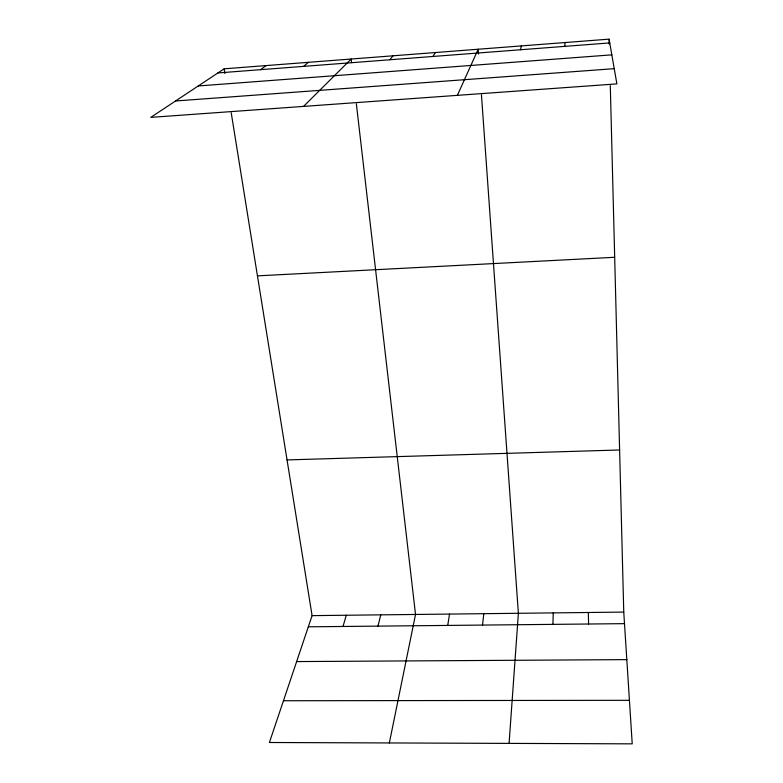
<?xml version="1.0" encoding="UTF-8"?>
<svg xmlns="http://www.w3.org/2000/svg" width="783" height="783" viewBox="0 0 783 783"><rect width="100%" height="100%" fill="white"/><g stroke="black" fill="none" stroke-linecap="round" stroke-linejoin="round"><path stroke-width="1.17" d="M552.925 624.364L553.229 612.893M564.856 46.363L565.023 42.546M509.077 743.39L518.385 613.285L481.447 94.831M482.504 625.069L483.825 613.676M447.729 625.421L449.54 614.068M389.347 742.95L415.528 614.459L356.353 103.806M377.974 626.116L380.773 614.851M520.421 49.769L521.39 45.913M343.003 626.469L346.292 615.242M231.22 112.772L312.094 615.634L269.411 742.499L632.224 743.85L623.757 612.091L610.29 85.592M457.36 95.35L478.198 49.241L478.54 54.037M432.891 56.474L435.426 52.53M389.797 59.772L393.086 55.799M303.569 106.4L351.166 59.028L351.587 62.66M303.608 66.379L308.394 62.317M260.543 69.677L266.063 65.586M224.153 68.816L150.776 117.381L616.887 83.889L609.096 39.15L224.153 68.816L224.917 73.563M217.909 72.946L609.751 42.918M198.236 85.964L611.836 54.849M175.568 100.978L614.244 68.669M257.45 275.861L614.675 257.284M287.048 459.924L619.607 449.98M312.094 615.634L623.757 612.091M308.326 626.821L624.501 623.65M296.64 661.576L626.811 659.629M283.456 700.746L629.424 700.315M609.096 39.15L609.223 44.034M588.346 612.492L588.562 624.012"/></g></svg>
